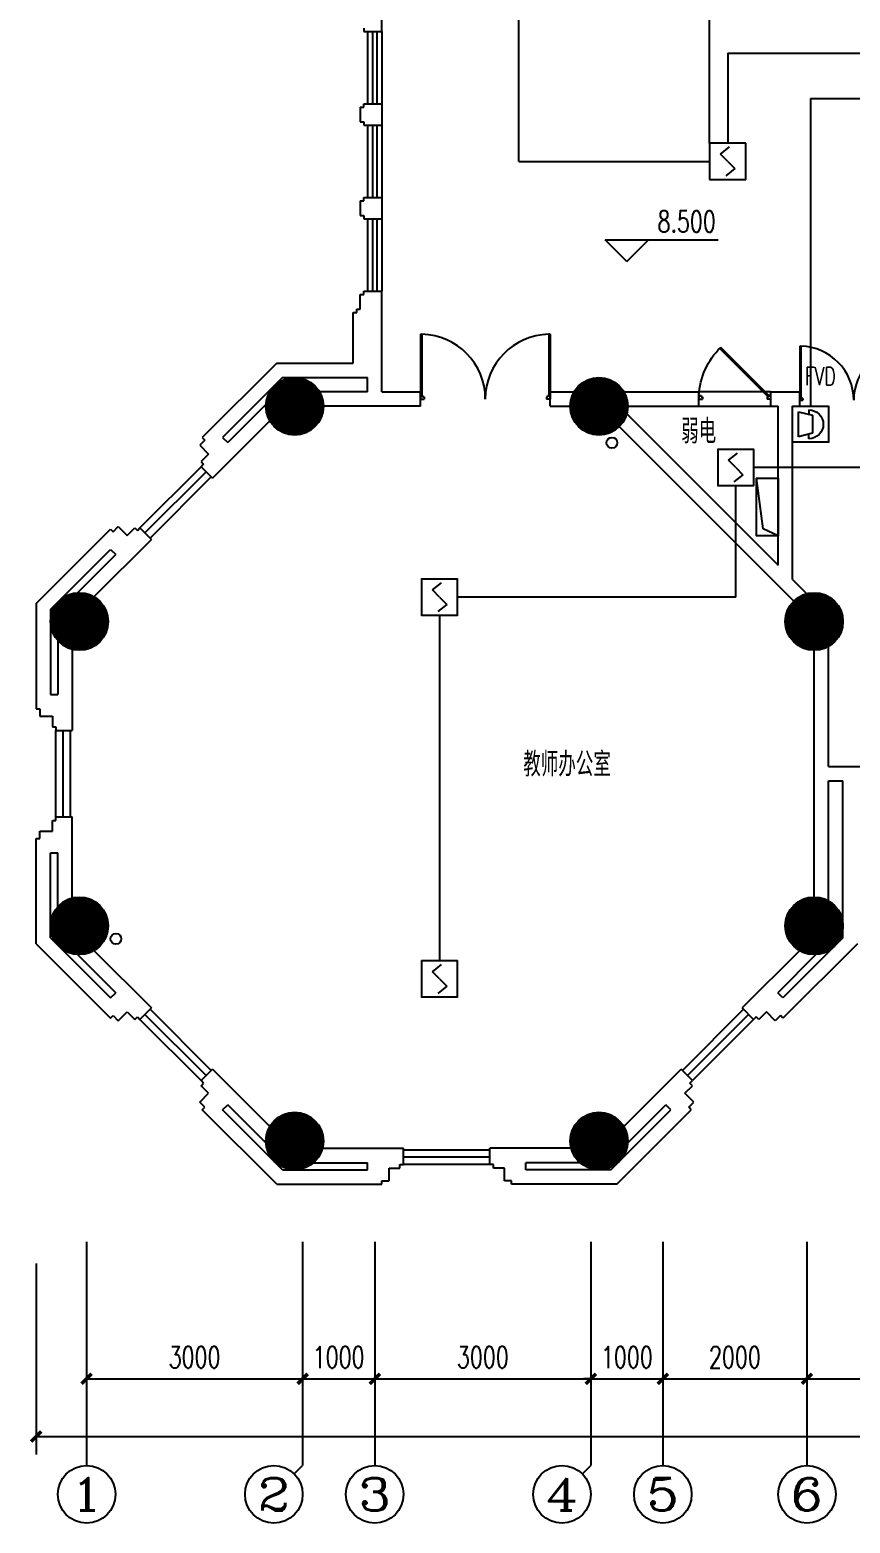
# Model space of a CAD drawing. Extents: x 190999 to 918899, y -200814 to 215286.
# Drawn here: x 206024 to 217412, y 30964 to 51692 of the extents above; entities that cross this region are included whole.
import ezdxf
from ezdxf.enums import TextEntityAlignment as Align

# ---------------------------------------------------------------- set-up
doc = ezdxf.new("R2010")
doc.units = 0
doc.header["$LTSCALE"] = 1000
doc.header["$MEASUREMENT"] = 0
doc.layers.get('Defpoints').update_dxf_attribs({"color": 1})
for name, color, linetype in [('00-EQUIP', 3, 'Continuous'), ('00-WIRE-4', 6, 'Continuous'), ('A-墙线', 2, 'Continuous'), ('A-外窗', 145, 'Continuous'), ('A-门', 167, 'Continuous'), ('AXIS', 3, 'Continuous'), ('AXIS_TEXT', 7, 'Continuous'), ('COLUMN', 2, 'Continuous'), ('DIM_ELEV', 3, 'Continuous'), ('PUB_HATCH', 250, 'Continuous'), ('PUB_TEXT', 7, 'Continuous'), ('WALL', 2, 'Continuous'), ('房间名称', 7, 'Continuous'), ('暖通-风-说明', 3, 'Continuous'), ('电井开洞', 97, 'Continuous'), ('雨水管', 151, 'Continuous')]:
    doc.layers.add(name, color=color, linetype=linetype)
doc.styles.add('_TCH_AXIS', font='COMPLEX', dxfattribs={"bigfont": 'GBCBIG'})
doc.styles.add('_TCH_DIM', font='SIMPLEX', dxfattribs={"bigfont": 'GBCBIG'})
doc.styles.add('COMPLEX', font='COMPLEX')
doc.styles.add('DIM_FONT', font='SIMPLEX', dxfattribs={"width": 0.7, "bigfont": 'GBCBIG'})
doc.styles.add('HZ-ZGBZ', font='romanc.shx', dxfattribs={"width": 0.65})
doc.styles.get("Standard").update_dxf_attribs({"font": 'simhei.ttf'})
doc.styles.add('XXK', font='romans.shx', dxfattribs={"width": 0.75, "bigfont": 'hzf.shx'})
doc.linetypes.add('BIG-DLINE', pattern='A,1,-0.15,["D",XXK,S=0.2,R=0,X=-0.1,Y=-0.09],-0.2', length=1.35)
doc.dimstyles.new('DIMN', dxfattribs={"dimtxt": 300, "dimasz": 100, "dimexe": 250, "dimexo": 300, "dimgap": 150, "dimtad": 1, "dimdec": 0, "dimzin": 0, "dimdsep": 46, "dimtxsty": 'DIM_FONT', "dimblk": 'ARCHTICK', "dimcen": 0.09, "dimclrt": 7, "dimazin": 2, "dimtfac": 1, "dimtdec": 0, "dimtix": 1, "dimtmove": 2, "dimatfit": 3, "dimfxl": 0, "dimtolj": 1, "dimtzin": 0, "dimarcsym": 0})

# ---------------------------------------------------------------- blocks, each defined once
blk = doc.blocks.new('m1800')
at = {"layer": 'A-墙线'}
for p, q in [((-900, -100), (-900, 100)), ((900, -100), (900, 100))]:
    blk.add_line(p, q, dxfattribs=at)
at = {"layer": 'A-门'}
for p, q in [((-900, 900), (-900, 0)), ((-900, 900), (-880, 900)), ((-880, 900), (-880, 50)), ((880, 900), (880, 50)), ((900, 900), (880, 900)), ((900, 900), (900, 0)), ((-900, 50), (-870, 50)), ((-900, 0), (-850, 0)), ((-870, 50), (-870, 30)), ((-870, 30), (-850, 30)), ((-850, 30), (-850, 0)), ((850, 30), (850, 0)), ((870, 30), (850, 30)), ((900, 0), (850, 0)), ((870, 50), (870, 30)), ((900, 50), (870, 50))]:
    blk.add_line(p, q, dxfattribs=at)
for centre, start, end in [((-900, 0), 0, 88.7267), ((900, 0), 91.2733, 180)]:
    blk.add_arc(centre, 900, start, end, dxfattribs=at)
blk = doc.blocks.new('bfm01')
at = {"layer": 'A-墙线'}
for p, q in [((-200, 0), (0, 0)), ((-200, -1000), (0, -1000))]:
    blk.add_line(p, q, dxfattribs=at)
at = {"layer": 'A-门'}
for p, q in [((-200, -1000), (-200, 0)), ((-100, 0), (-100, -50)), ((-70, -50), (-100, -50)), ((-50, -30), (-70, -30)), ((-70, -30), (-70, -50)), ((-64, -44), (-50, -30)), ((-64, -44), (603, -711)), ((-50, 0), (-50, -30)), ((-50, -30), (617, -697)), ((0, 0), (0, -1000)), ((-70, -950), (-100, -950)), ((-100, -1000), (-100, -950)), ((-50, -1000), (-100, -1000)), ((-70, -970), (-70, -950)), ((-50, -970), (-70, -970)), ((-50, -1000), (-50, -970))]:
    blk.add_line(p, q, dxfattribs=at)
blk.add_arc((-100, 0), 1000, 272.866, 315.8103, dxfattribs=at)
blk = doc.blocks.new('_ArchTick')
at = {"const_width": 0.5}
blk.add_lwpolyline([(-0.7, -0.7), (0.7, 0.7)], dxfattribs=at)
blk = doc.blocks.new('*D917')
at = {"layer": 'AXIS', "color": 0, "lineweight": -2}
for p, q in [((206812, 34567), (206812, 32717)), ((209811, 34567), (209811, 32717)), ((206812, 32967), (209811, 32967))]:
    blk.add_line(p, q, dxfattribs=at)
at = {"layer": 'Defpoints', "color": 0}
for p in [(206812, 34867), (209811, 34867), (209811, 32967)]:
    blk.add_point(p, dxfattribs=at)
at = {"layer": 'AXIS', "color": 0, "lineweight": -2, "xscale": 100, "yscale": 100, "zscale": 100, "rotation": 180}
blk.add_blockref('_ArchTick', (206812, 32967), dxfattribs=at)
at = {"layer": 'AXIS', "color": 0, "lineweight": -2, "xscale": 100, "yscale": 100, "zscale": 100}
blk.add_blockref('_ArchTick', (209811, 32967), dxfattribs=at)
at = {"layer": 'AXIS', "color": 7, "insert": (208311, 33267), "char_height": 300, "attachment_point": 5, "style": 'DIM_FONT'}
blk.add_mtext('\\A1;3000', dxfattribs=at)
blk = doc.blocks.new('*D918')
at = {"layer": 'AXIS', "color": 0, "lineweight": -2}
for p, q in [((209811, 34567), (209811, 32717)), ((210812, 34567), (210812, 32717)), ((209811, 32967), (210812, 32967))]:
    blk.add_line(p, q, dxfattribs=at)
at = {"layer": 'Defpoints', "color": 0}
for p in [(209811, 34867), (210812, 34867), (210812, 32967)]:
    blk.add_point(p, dxfattribs=at)
at = {"layer": 'AXIS', "color": 0, "lineweight": -2, "xscale": 100, "yscale": 100, "zscale": 100, "rotation": 180}
blk.add_blockref('_ArchTick', (209811, 32967), dxfattribs=at)
at = {"layer": 'AXIS', "color": 0, "lineweight": -2, "xscale": 100, "yscale": 100, "zscale": 100}
blk.add_blockref('_ArchTick', (210812, 32967), dxfattribs=at)
at = {"layer": 'AXIS', "color": 7, "insert": (210311, 33267), "char_height": 300, "attachment_point": 5, "style": 'DIM_FONT'}
blk.add_mtext('\\A1;1000', dxfattribs=at)
blk = doc.blocks.new('*D919')
at = {"layer": 'AXIS', "color": 0, "lineweight": -2}
for p, q in [((210812, 34567), (210812, 32717)), ((213812, 34567), (213812, 32717)), ((210812, 32967), (213812, 32967))]:
    blk.add_line(p, q, dxfattribs=at)
at = {"layer": 'Defpoints', "color": 0}
for p in [(210812, 34867), (213812, 34867), (213812, 32967)]:
    blk.add_point(p, dxfattribs=at)
at = {"layer": 'AXIS', "color": 0, "lineweight": -2, "xscale": 100, "yscale": 100, "zscale": 100, "rotation": 180}
blk.add_blockref('_ArchTick', (210812, 32967), dxfattribs=at)
at = {"layer": 'AXIS', "color": 0, "lineweight": -2, "xscale": 100, "yscale": 100, "zscale": 100}
blk.add_blockref('_ArchTick', (213812, 32967), dxfattribs=at)
at = {"layer": 'AXIS', "color": 7, "insert": (212312, 33267), "char_height": 300, "attachment_point": 5, "style": 'DIM_FONT'}
blk.add_mtext('\\A1;3000', dxfattribs=at)
blk = doc.blocks.new('*D920')
at = {"layer": 'AXIS', "color": 0, "lineweight": -2}
for p, q in [((213812, 34567), (213812, 32717)), ((214812, 34567), (214812, 32717)), ((213812, 32967), (213712, 32967)), ((213812, 32967), (214812, 32967)), ((214812, 32967), (214912, 32967))]:
    blk.add_line(p, q, dxfattribs=at)
at = {"layer": 'Defpoints', "color": 0}
for p in [(213812, 34867), (214812, 34867), (214812, 32967)]:
    blk.add_point(p, dxfattribs=at)
at = {"layer": 'AXIS', "color": 0, "lineweight": -2, "xscale": 100, "yscale": 100, "zscale": 100}
blk.add_blockref('_ArchTick', (213812, 32967), dxfattribs=at)
at = {"layer": 'AXIS', "color": 0, "lineweight": -2, "xscale": 100, "yscale": 100, "zscale": 100, "rotation": 180}
blk.add_blockref('_ArchTick', (214812, 32967), dxfattribs=at)
at = {"layer": 'AXIS', "color": 7, "insert": (214312, 33267), "char_height": 300, "attachment_point": 5, "style": 'DIM_FONT'}
blk.add_mtext('\\A1;1000', dxfattribs=at)
blk = doc.blocks.new('*D921')
at = {"layer": 'AXIS', "color": 0, "lineweight": -2}
for p, q in [((214812, 34567), (214812, 32717)), ((216812, 34567), (216812, 32717)), ((214812, 32967), (216812, 32967))]:
    blk.add_line(p, q, dxfattribs=at)
at = {"layer": 'Defpoints', "color": 0}
for p in [(214812, 34867), (216812, 34867), (216812, 32967)]:
    blk.add_point(p, dxfattribs=at)
at = {"layer": 'AXIS', "color": 0, "lineweight": -2, "xscale": 100, "yscale": 100, "zscale": 100, "rotation": 180}
blk.add_blockref('_ArchTick', (214812, 32967), dxfattribs=at)
at = {"layer": 'AXIS', "color": 0, "lineweight": -2, "xscale": 100, "yscale": 100, "zscale": 100}
blk.add_blockref('_ArchTick', (216812, 32967), dxfattribs=at)
at = {"layer": 'AXIS', "color": 7, "insert": (215812, 33267), "char_height": 300, "attachment_point": 5, "style": 'DIM_FONT'}
blk.add_mtext('\\A1;2000', dxfattribs=at)
blk = doc.blocks.new('*D922')
at = {"layer": 'AXIS', "color": 0, "lineweight": -2}
for p, q in [((216812, 34567), (216812, 32717)), ((220812, 34567), (220812, 32717)), ((216812, 32967), (220812, 32967))]:
    blk.add_line(p, q, dxfattribs=at)
at = {"layer": 'Defpoints', "color": 0}
for p in [(216812, 34867), (220812, 34867), (220812, 32967)]:
    blk.add_point(p, dxfattribs=at)
at = {"layer": 'AXIS', "color": 0, "lineweight": -2, "xscale": 100, "yscale": 100, "zscale": 100, "rotation": 180}
blk.add_blockref('_ArchTick', (216812, 32967), dxfattribs=at)
at = {"layer": 'AXIS', "color": 0, "lineweight": -2, "xscale": 100, "yscale": 100, "zscale": 100}
blk.add_blockref('_ArchTick', (220812, 32967), dxfattribs=at)
at = {"layer": 'AXIS', "color": 7, "insert": (218812, 33267), "char_height": 300, "attachment_point": 5, "style": 'DIM_FONT'}
blk.add_mtext('\\A1;4000', dxfattribs=at)
blk = doc.blocks.new('*D932')
at = {"layer": 'AXIS', "color": 0, "lineweight": -2}
for p, q in [((206112, 34567), (206112, 31917)), ((283362, 34567), (283362, 31917)), ((206112, 32167), (283362, 32167))]:
    blk.add_line(p, q, dxfattribs=at)
at = {"layer": 'Defpoints', "color": 0}
for p in [(206112, 34867), (283362, 34867), (283362, 32167)]:
    blk.add_point(p, dxfattribs=at)
at = {"layer": 'AXIS', "color": 0, "lineweight": -2, "xscale": 100, "yscale": 100, "zscale": 100, "rotation": 180}
blk.add_blockref('_ArchTick', (206112, 32167), dxfattribs=at)
at = {"layer": 'AXIS', "color": 0, "lineweight": -2, "xscale": 100, "yscale": 100, "zscale": 100}
blk.add_blockref('_ArchTick', (283362, 32167), dxfattribs=at)
at = {"layer": 'AXIS', "color": 7, "insert": (244737, 32467), "char_height": 300, "attachment_point": 5, "style": 'DIM_FONT'}
blk.add_mtext('\\A1;77250', dxfattribs=at)
blk = doc.blocks.new('_YZH')
blk.add_circle((0, 0), 0.5)
at = {"layer": 'PUB_HATCH', "const_width": 0.5}
blk.add_lwpolyline([(-0.25, 0, 1), (0.25, 0, 1)], format="xyb", close=True, dxfattribs=at)
blk = doc.blocks.new('_AXISO')
blk.add_circle((0, 0), 0.5)
at = {"layer": 'AXIS_TEXT', "style": 'COMPLEX', "width": 1.041667}
blk.add_attdef('A', text='', height=0.56, dxfattribs=at).set_placement((-0.25, -0.28), (0.25, -0.28), align=Align.FIT)
blk = doc.blocks.new('_LINKPT1')
at = {"color": 0}
blk.add_line((0, 0), (0, 0), dxfattribs=at)
blk = doc.blocks.new('3S1KCGW2')
for p, q in [((0.5, 0.5), (-0.5, 0.5)), ((-0.5, 0.5), (-0.5, -0.5)), ((0.5, -0.5), (0.5, 0.5)), ((-0.2, 0.2), (0.05, 0.4)), ((0, 0), (-0.2, 0.2)), ((0, 0), (0.2, -0.2)), ((0.2, -0.2), (-0.05, -0.4)), ((-0.5, -0.5), (0.5, -0.5))]:
    blk.add_line(p, q)
at = {"const_width": 0.04, "flags": 128}
blk.add_lwpolyline([(-0.5, -0.5), (-0.5, 0.5), (0.5, 0.5), (0.5, -0.5)], close=True, dxfattribs=at)
at = {"xscale": 0.002, "yscale": 0.002, "zscale": 0.002}
for p in [(0, 0.5), (-0.5, 0), (0.5, 0), (0, -0.5)]:
    blk.add_blockref('_LINKPT1', p, dxfattribs=at)
at = {"flags": 9}
blk.add_attdef('A', (0, 0), '', height=0.00002, dxfattribs=at)
blk = doc.blocks.new('411UXEXY')
for p, q in [((0.5, 0.5), (-0.5, 0.5)), ((-0.5, 0.5), (-0.5, -0.5)), ((0.5, -0.5), (0.5, 0.5)), ((-0.25, 0.056), (-0.35, -0.333)), ((0.25, 0.056), (-0.25, 0.056)), ((0.35, -0.333), (0.25, 0.056)), ((-0.4, -0.044), (-0.276, -0.044)), ((-0.35, -0.333), (0.35, -0.333)), ((0.4, -0.044), (0.276, -0.044)), ((-0.5, -0.5), (0.5, -0.5))]:
    blk.add_line(p, q)
at = {"const_width": 0.04, "flags": 128}
blk.add_lwpolyline([(0.5, -0.5), (0.5, 0.5), (-0.5, 0.5), (-0.5, -0.5)], close=True, dxfattribs=at)
blk.add_arc((0, -0.044), 0.4, 0, 180)
at = {"xscale": 0.002, "yscale": 0.002, "zscale": 0.002}
for p in [(0, 0.5), (-0.5, 0), (0.5, 0), (0, -0.5)]:
    blk.add_blockref('_LINKPT1', p, dxfattribs=at)
at = {"flags": 9}
blk.add_attdef('A', (0, 0), '', height=0.00002, dxfattribs=at)

msp = doc.modelspace()

# ---------------------------------------------------------------- linework, layer by layer
at = {"layer": '00-WIRE-4'}
for p, q in [((215461.6, 50117.4), (215461.6, 54179.4)), ((212811.6, 49867.4), (212811.6, 54017.4)), ((215711.6, 51367.4), (226228.3, 51367.4)), ((215711.6, 51367.4), (215711.6, 50117.4)), ((212811.6, 49867.4), (215461.6, 49867.4)), ((218661.6, 45617), (216073.9, 45617)), ((215823.9, 43817.4), (215823.9, 45367)), ((215823.9, 43817.4), (211961.6, 43817.4)), ((211711.6, 43567.4), (211711.6, 38767.4))]:
    msp.add_line(p, q, dxfattribs=at)
at = {"layer": '00-WIRE-4', "linetype": 'BIG-DLINE'}
for q in [(223886.6, 50738.8), (216861.6, 46467.4)]:
    msp.add_line((216861.6, 50738.8), q, dxfattribs=at)
at = {"layer": 'A-墙线'}
for p, q in [((210911.6, 51667.4), (210911.6, 53067.4)), ((210661.6, 51717.4), (210661.6, 51667.4)), ((210661.6, 51667.4), (210911.6, 51667.4)), ((210611.6, 50617.4), (210611.6, 50417.4)), ((210611.6, 50617.4), (210661.6, 50617.4)), ((210661.6, 50617.4), (210661.6, 50667.4)), ((210661.6, 50667.4), (210911.6, 50667.4)), ((210911.6, 50667.4), (210911.6, 50367.4)), ((210611.6, 50417.4), (210661.6, 50417.4)), ((210661.6, 50417.4), (210661.6, 50367.4)), ((210661.6, 50367.4), (210911.6, 50367.4)), ((210661.6, 49317.4), (210661.6, 49367.4)), ((210661.6, 49367.4), (210911.6, 49367.4)), ((210911.6, 49367.4), (210911.6, 49067.4)), ((210611.6, 49317.4), (210611.6, 49117.4)), ((210611.6, 49317.4), (210661.6, 49317.4)), ((210611.6, 49117.4), (210661.6, 49117.4)), ((210661.6, 49117.4), (210661.6, 49067.4)), ((210661.6, 49067.4), (210911.6, 49067.4)), ((210611.6, 48017.4), (210661.6, 48017.4)), ((210611.6, 47817.4), (210611.6, 48017.4)), ((210661.6, 48017.4), (210661.6, 48067.4)), ((210661.6, 48067.4), (210911.6, 48067.4)), ((210911.6, 46667.4), (210911.6, 48067.4)), ((210511.6, 47067.4), (210511.6, 47767.4)), ((210511.6, 47767.4), (210561.6, 47767.4)), ((210561.6, 47817.4), (210611.6, 47817.4)), ((210561.6, 47767.4), (210561.6, 47817.4)), ((209450.8, 47067.4), (208417.7, 46034.3)), ((209450.8, 47067.4), (210511.6, 47067.4)), ((209533.7, 46867.4), (208700.6, 46034.3)), ((209533.7, 46867.4), (210711.6, 46867.4)), ((210711.6, 46667.4), (210711.6, 46867.4)), ((210711.6, 46667.4), (210045.8, 46667.4)), ((210911.6, 46667.4), (211447.2, 46667.4)), ((211447.2, 46467.4), (211447.2, 46667.4)), ((213247.2, 46667.4), (213577.8, 46667.4)), ((214270.6, 46667.4), (215311.6, 46667.4)), ((215311.6, 46467.4), (215311.6, 46667.4)), ((216311.6, 46667.4), (216711.6, 46667.4)), ((216311.6, 46467.4), (216311.6, 46667.4)), ((216711.6, 46467.4), (216711.6, 46667.4)), ((209300.1, 46492.4), (208771.3, 45963.6)), ((211447.2, 46467.4), (210099.1, 46467.4)), ((213247.2, 46467.4), (213524.2, 46467.4)), ((214324.2, 46467.4), (215311.6, 46467.4)), ((216311.6, 46467.4), (216411.6, 46467.4)), ((216411.6, 44262.7), (216411.6, 46467.4)), ((216611.6, 44062.7), (216611.6, 46467.4)), ((216611.6, 46467.4), (216711.6, 46467.4)), ((209354.8, 46264.2), (208559.2, 45468.6)), ((214310.6, 46363.8), (216411.6, 44262.7)), ((208417.7, 46034.3), (208453.1, 45998.9)), ((208700.6, 46034.3), (208771.3, 45963.6)), ((214207, 46184.5), (216629.4, 43762.1)), ((208453.1, 45998.9), (208382.4, 45928.2)), ((208382.4, 45928.2), (208506.1, 45804.5)), ((208506.1, 45804.5), (208400.1, 45698.4)), ((208400.1, 45698.4), (208435.4, 45663)), ((208435.4, 45663), (208400.1, 45627.7)), ((208400.1, 45627.7), (208559.2, 45468.6)), ((207180.3, 44726.1), (207251, 44796.8)), ((207251, 44796.8), (207374.8, 44673.1)), ((207374.8, 44673.1), (207480.8, 44779.2)), ((207480.8, 44779.2), (207516.2, 44743.8)), ((207516.2, 44743.8), (207551.5, 44779.2)), ((207551.5, 44779.2), (207710.6, 44620.1)), ((206111.8, 43728.4), (207144.9, 44761.5)), ((206915, 43824.4), (207710.6, 44620.1)), ((207144.9, 44761.5), (207180.3, 44726.1)), ((206311.8, 43645.6), (207144.9, 44478.6)), ((206686.8, 43879.1), (207215.7, 44407.9)), ((207144.9, 44478.6), (207215.7, 44407.9)), ((216611.6, 44062.7), (216811.6, 43862.7)), ((206111.8, 43728.4), (206111.8, 42267.4)), ((206311.8, 43645.6), (206311.8, 42467.4)), ((206411.8, 43215.3), (206411.8, 42467.4)), ((217111.8, 41467.4), (217111.8, 43133.5)), ((206611.8, 43092.6), (206611.8, 41967.4)), ((216911.8, 39654.9), (216911.8, 43079.9)), ((206311.8, 42467.4), (206411.8, 42467.4)), ((206111.8, 42267.4), (206161.8, 42267.4)), ((206161.8, 42267.4), (206161.8, 42167.4)), ((206161.8, 42167.4), (206336.8, 42167.4)), ((206336.8, 42167.4), (206336.8, 42017.4)), ((206336.8, 42017.4), (206386.8, 42017.4)), ((206386.8, 42017.4), (206386.8, 41967.4)), ((206386.8, 41967.4), (206611.8, 41967.4)), ((217111.8, 41267.4), (217311.8, 41267.4)), ((217111.8, 39601.3), (217111.8, 41267.4)), ((217311.8, 39089.2), (217311.8, 41267.4)), ((206336.8, 40567.4), (206336.8, 40717.4)), ((206336.8, 40717.4), (206386.8, 40717.4)), ((206386.8, 40717.4), (206386.8, 40767.4)), ((206386.8, 40767.4), (206611.8, 40767.4)), ((206611.8, 39642.2), (206611.8, 40767.4)), ((206111.8, 39006.4), (206111.8, 40467.4)), ((206111.8, 40467.4), (206161.8, 40467.4)), ((206161.8, 40467.4), (206161.8, 40567.4)), ((206161.8, 40567.4), (206336.8, 40567.4)), ((206311.8, 39089.2), (206311.8, 40267.4)), ((206311.8, 40267.4), (206411.8, 40267.4)), ((206411.8, 39519.5), (206411.8, 40267.4)), ((206111.8, 39006.4), (207144.9, 37973.3)), ((206311.8, 39089.2), (207144.9, 38256.1)), ((217311.8, 39089.2), (216478.8, 38256.1)), ((217511.8, 39006.4), (216478.8, 37973.3)), ((206686.8, 38855.7), (207215.7, 38326.8)), ((206915, 38910.3), (207710.6, 38114.7)), ((216708.7, 38910.3), (215913.1, 38114.7)), ((216936.9, 38855.7), (216408, 38326.8)), ((207144.9, 38256.1), (207215.7, 38326.8)), ((216478.8, 38256.1), (216408, 38326.8)), ((207144.9, 37973.3), (207180.3, 38008.6)), ((207180.3, 38008.6), (207251, 37937.9)), ((207251, 37937.9), (207374.8, 38061.7)), ((207374.8, 38061.7), (207480.8, 37955.6)), ((207480.8, 37955.6), (207516.2, 37990.9)), ((207516.2, 37990.9), (207551.5, 37955.6)), ((207551.5, 37955.6), (207710.6, 38114.7)), ((216072.2, 37955.6), (215913.1, 38114.7)), ((216107.5, 37990.9), (216072.2, 37955.6)), ((216142.9, 37955.6), (216107.5, 37990.9)), ((216248.9, 38061.7), (216142.9, 37955.6)), ((216372.7, 37937.9), (216248.9, 38061.7)), ((216443.4, 38008.6), (216372.7, 37937.9)), ((216478.8, 37973.3), (216443.4, 38008.6)), ((208400.1, 37107.1), (208559.2, 37266.2)), ((208435.4, 37071.7), (208400.1, 37107.1)), ((209354.8, 36470.5), (208559.2, 37266.2)), ((214268.9, 36470.5), (215064.5, 37266.2)), ((215223.6, 37107.1), (215064.5, 37266.2)), ((215188.3, 37071.7), (215223.6, 37107.1)), ((208382.4, 36806.5), (208506.1, 36930.3)), ((208400.1, 37036.3), (208435.4, 37071.7)), ((208506.1, 36930.3), (208400.1, 37036.3)), ((215117.6, 36930.3), (215223.6, 37036.3)), ((215241.3, 36806.5), (215117.6, 36930.3)), ((215223.6, 37036.3), (215188.3, 37071.7)), ((208453.1, 36735.8), (208382.4, 36806.5)), ((208417.7, 36700.5), (208453.1, 36735.8)), ((209450.8, 35667.4), (208417.7, 36700.5)), ((208700.6, 36700.5), (208771.3, 36771.2)), ((209533.7, 35867.4), (208700.6, 36700.5)), ((209300.1, 36242.3), (208771.3, 36771.2)), ((214090, 35867.4), (214923.1, 36700.5)), ((214172.9, 35667.4), (215206, 36700.5)), ((214323.6, 36242.3), (214852.4, 36771.2)), ((214923.1, 36700.5), (214852.4, 36771.2)), ((215170.6, 36735.8), (215241.3, 36806.5)), ((215206, 36700.5), (215170.6, 36735.8)), ((210086.7, 36167.4), (211211.8, 36167.4)), ((211211.8, 35942.4), (211211.8, 36167.4)), ((213537, 36167.4), (212411.8, 36167.4)), ((212411.8, 35942.4), (212411.8, 36167.4)), ((209533.7, 35867.4), (210711.8, 35867.4)), ((209963.9, 35967.4), (210711.8, 35967.4)), ((210711.8, 35867.4), (210711.8, 35967.4)), ((211011.8, 35717.4), (211011.8, 35892.4)), ((211011.8, 35892.4), (211161.8, 35892.4)), ((211161.8, 35892.4), (211161.8, 35942.4)), ((211161.8, 35942.4), (211211.8, 35942.4)), ((212461.8, 35942.4), (212411.8, 35942.4)), ((212461.8, 35892.4), (212461.8, 35942.4)), ((212611.8, 35892.4), (212461.8, 35892.4)), ((212611.8, 35717.4), (212611.8, 35892.4)), ((213659.8, 35967.4), (212911.8, 35967.4)), ((212911.8, 35867.4), (212911.8, 35967.4)), ((214090, 35867.4), (212911.8, 35867.4)), ((209450.8, 35667.4), (210911.8, 35667.4)), ((210911.8, 35667.4), (210911.8, 35717.4)), ((210911.8, 35717.4), (211011.8, 35717.4)), ((212711.8, 35717.4), (212611.8, 35717.4)), ((212711.8, 35667.4), (212711.8, 35717.4)), ((214172.9, 35667.4), (212711.8, 35667.4))]:
    msp.add_line(p, q, dxfattribs=at)
at = {"layer": 'A-外窗'}
for p, q in [((210711.6, 51667.4), (210711.6, 50667.4)), ((210781.6, 51667.4), (210781.6, 50667.4)), ((210841.6, 51667.4), (210841.6, 50667.4)), ((210911.6, 51667.4), (210911.6, 50667.4)), ((210711.6, 50367.4), (210711.6, 49367.4)), ((210781.6, 50367.4), (210781.6, 49367.4)), ((210841.6, 50367.4), (210841.6, 49367.4)), ((210911.6, 50367.4), (210911.6, 49367.4)), ((210711.6, 49067.4), (210711.6, 48067.4)), ((210781.6, 49067.4), (210781.6, 48067.4)), ((210841.6, 49067.4), (210841.6, 48067.4)), ((210911.6, 49067.4), (210911.6, 48067.4)), ((207551.5, 44779.2), (208400.1, 45627.7)), ((207622.2, 44708.5), (208470.8, 45557)), ((207693, 44637.7), (208541.5, 45486.3)), ((206386.8, 40767.4), (206386.8, 41967.4)), ((206486.8, 40767.4), (206486.8, 41967.4)), ((206586.8, 40767.4), (206586.8, 41967.4)), ((207551.5, 37955.6), (208400.1, 37107.1)), ((207622.2, 38026.3), (208470.8, 37177.8)), ((207693, 38097), (208541.5, 37248.5)), ((215930.7, 38097), (215082.2, 37248.5)), ((216001.5, 38026.3), (215152.9, 37177.8)), ((216072.2, 37955.6), (215223.6, 37107.1)), ((212411.8, 36142.4), (211211.8, 36142.4)), ((212411.8, 36042.4), (211211.8, 36042.4)), ((212411.8, 35942.4), (211211.8, 35942.4))]:
    msp.add_line(p, q, dxfattribs=at)
at = {"layer": 'AXIS'}
for p, q in [((206811.6, 34867.4), (206811.6, 31763.7)), ((209811.2, 34867.4), (209811.2, 31763.7)), ((210811.6, 34867.4), (210811.6, 31763.7)), ((213812.1, 34867.4), (213812.1, 31763.7)), ((214811.6, 34867.4), (214811.6, 31763.7)), ((216811.6, 34867.4), (216811.6, 31763.7)), ((209694, 31646.5), (209811.2, 31763.7)), ((213694.9, 31646.5), (213812.1, 31763.7))]:
    msp.add_line(p, q, dxfattribs=at)
at = {"layer": 'DIM_ELEV'}
for p, q in [((214312.5, 48479), (214012.5, 48779)), ((214012.5, 48779), (215577.5, 48779)), ((214312.5, 48479), (214612.5, 48779))]:
    msp.add_line(p, q, dxfattribs=at)
at = {"layer": 'WALL'}
msp.add_line((217111.8, 41467.4), (218111.6, 41467.4), dxfattribs=at)
at = {"layer": '电井开洞', "color": 4}
msp.add_lwpolyline([(216411.6, 44667.4), (216111.6, 44667.4), (216111.6, 45467.4), (216411.6, 45467.4)], close=True, dxfattribs=at)
at = {"layer": '电井开洞'}
msp.add_lwpolyline([(216411.6, 44667.4), (216206.3, 44765.9), (216111.6, 45467.4)], dxfattribs=at)
at = {"layer": '雨水管'}
for centre in [(214104.6, 45960.3), (207218.9, 39074.6)]:
    msp.add_circle(centre, 75, dxfattribs=at)

# ---------------------------------------------------------------- block references
at = {"layer": '00-EQUIP', "yscale": 500, "zscale": 500}
for name, p, xscale, rotation in [('3S1KCGW2', (215711.6, 49867.4), 500, 180), ('411UXEXY', (216861.6, 46217.4), -500, 270), ('3S1KCGW2', (215823.9, 45617), 500, 180), ('3S1KCGW2', (211711.6, 43817.4), 500, 180), ('3S1KCGW2', (211711.6, 38517.4), 500, 180)]:
    msp.add_blockref(name, p, dxfattribs=dict(at, xscale=xscale, rotation=rotation))
at = {"layer": 'A-门'}
msp.add_blockref('m1800', (212347.2, 46567.4), dxfattribs=at)
msp.add_blockref('m1800', (212347.2, 46567.4), dxfattribs=at)
at = {"layer": 'A-门', "xscale": -1, "rotation": 270}
msp.add_blockref('bfm01', (216311.6, 46667.4), dxfattribs=at)
at = {"layer": 'A-门', "xscale": 0.8333333332557231, "yscale": 0.8333333332557231, "zscale": 0.8333333333333334}
msp.add_blockref('m1800', (217461.6, 46550.7), dxfattribs=at)
at = {"layer": 'AXIS'}
ref = msp.add_blockref('_AXISO', (206811.6, 31363.7), dxfattribs=dict(at, xscale=800, yscale=800, zscale=800))
ref.add_attrib('A', '1', dxfattribs={"layer": 'AXIS_TEXT', "height": 452.5, "style": '_TCH_AXIS', "width": 2.333333}).set_placement((206585.4, 31137.4), (207037.9, 31137.4), align=Align.FIT)
ref = msp.add_blockref('_AXISO', (209411.2, 31363.7), dxfattribs=dict(at, xscale=800, yscale=800, zscale=800))
ref.add_attrib('A', '2', dxfattribs={"layer": 'AXIS_TEXT', "height": 452.5, "style": '_TCH_AXIS', "width": 1.5}).set_placement((209184.9, 31137.4), (209637.5, 31137.4), align=Align.FIT)
ref = msp.add_blockref('_AXISO', (210811.6, 31363.7), dxfattribs=dict(at, xscale=800, yscale=800, zscale=800))
ref.add_attrib('A', '3', dxfattribs={"layer": 'AXIS_TEXT', "height": 452.5, "style": '_TCH_AXIS', "width": 1.5}).set_placement((210585.3, 31137.4), (211037.9, 31137.4), align=Align.FIT)
ref = msp.add_blockref('_AXISO', (213412.1, 31363.7), dxfattribs=dict(at, xscale=800, yscale=800, zscale=800))
ref.add_attrib('A', '4', dxfattribs={"layer": 'AXIS_TEXT', "height": 452.5, "style": '_TCH_AXIS', "width": 1.3125}).set_placement((213185.8, 31137.4), (213638.3, 31137.4), align=Align.FIT)
ref = msp.add_blockref('_AXISO', (214811.6, 31363.7), dxfattribs=dict(at, xscale=800, yscale=800, zscale=800))
ref.add_attrib('A', '5', dxfattribs={"layer": 'AXIS_TEXT', "height": 452.5, "style": '_TCH_AXIS', "width": 1.5}).set_placement((214585.3, 31137.4), (215037.9, 31137.4), align=Align.FIT)
ref = msp.add_blockref('_AXISO', (216811.6, 31363.7), dxfattribs=dict(at, xscale=800, yscale=800, zscale=800))
ref.add_attrib('A', '6', dxfattribs={"layer": 'AXIS_TEXT', "height": 452.5, "style": '_TCH_AXIS', "width": 1.5}).set_placement((216585.4, 31137.4), (217037.9, 31137.4), align=Align.FIT)
at = {"layer": 'COLUMN', "xscale": 800, "yscale": 800, "zscale": 800}
for p in [(209699.4, 46467.4), (213924.3, 46467.4), (206711.8, 43479.9), (216911.8, 43479.9), (206711.8, 39254.9), (216911.8, 39254.9), (209699.4, 36267.4), (213924.3, 36267.4)]:
    msp.add_blockref('_YZH', p, dxfattribs=at)

# ---------------------------------------------------------------- texts
at = {"layer": 'PUB_TEXT', "style": '_TCH_DIM', "width": 0.705882}
msp.add_text('8.500', height=297.5, dxfattribs=at).set_placement((214737.5, 48883.9))
at = {"layer": '房间名称', "style": '_TCH_DIM'}
for s, p in [('弱电', (215066, 45951.2)), ('教师办公室', (212874.4, 41328.5))]:
    msp.add_text(s, height=337.59, dxfattribs=at).set_placement(p)
at = {"layer": '暖通-风-说明', "style": 'HZ-ZGBZ', "width": 0.7}
msp.add_text('FVD', height=250, dxfattribs=at).set_placement((216785.4, 46758.6))

# ---------------------------------------------------------------- dimensions: what is measured, and where the dimension line sits
at = {"layer": 'AXIS'}
for p1, p2, distance, picture, middle in [((206111.8, 34867.4), (283361.6, 34867.4), -2700, '*D932', (244736.7, 32467.4)), ((206811.6, 34867.4), (209811.2, 34867.4), -1900, '*D917', (208311.4, 33267.4)), ((209811.2, 34867.4), (210811.6, 34867.4), -1900, '*D918', (210311.4, 33267.4)), ((210811.6241, 34867.3724), (213812.0708, 34867.3724), -1900, '*D919', (212311.8474, 33267.3724)), ((213812.0708, 34867.3724), (214811.6241, 34867.3724), -1900, '*D920', (214311.8474, 33267.3724)), ((214811.6, 34867.4), (216811.6, 34867.4), -1900, '*D921', (215811.6, 33267.4)), ((216811.6, 34867.4), (220811.6, 34867.4), -1900, '*D922', (218811.6, 33267.4))]:
    dim = msp.add_aligned_dim(p1=p1, p2=p2, distance=distance, dimstyle='DIMN', dxfattribs=at)
    dim.commit()
    dim.dimension.update_dxf_attribs({"geometry": picture, "text_midpoint": middle})

doc.saveas('drawing.dxf')
